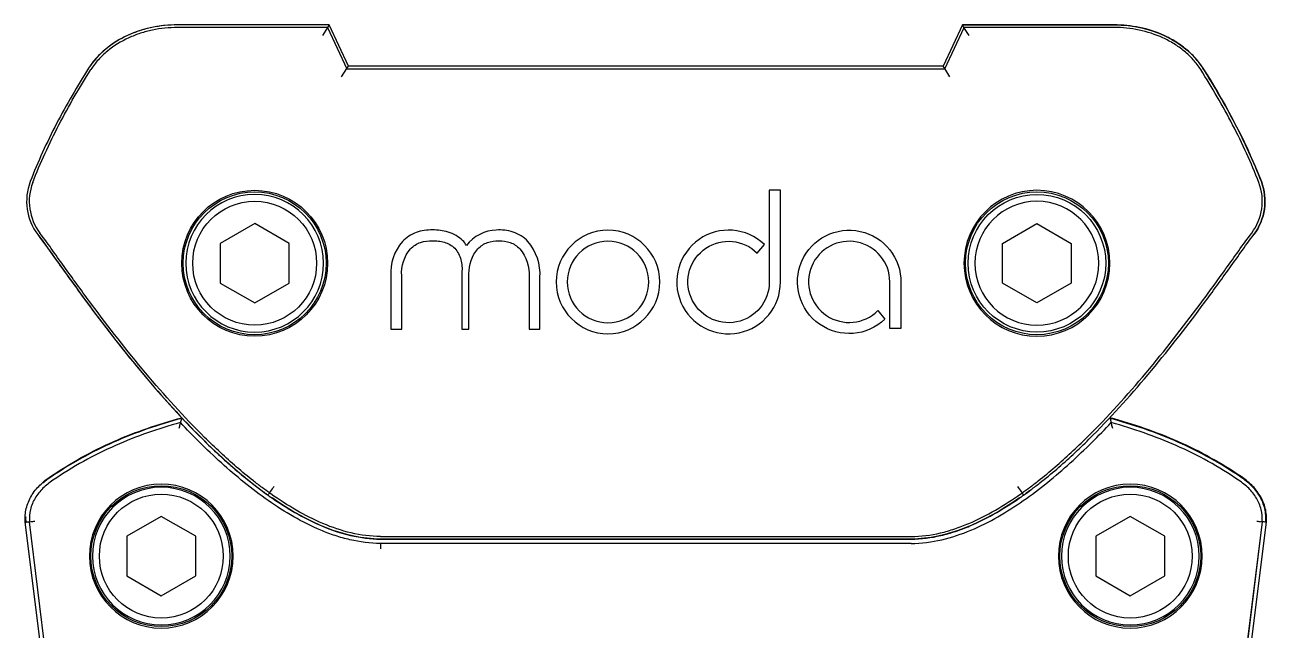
# Model space of a CAD drawing. Header units: inches. Extents: x -8.9 to 62.9, y -1.2 to 30.1.
# Drawn here: x 61.092 to 62.87, y 15.931 to 16.796 of the extents above; entities that cross this region are included whole.
import ezdxf

# ---------------------------------------------------------------- set-up
doc = ezdxf.new("R2010")
doc.units = ezdxf.units.IN
doc.header["$MEASUREMENT"] = 0
doc.layers.add('Graze 2.0', color=7, linetype='Continuous')

msp = doc.modelspace()

# ---------------------------------------------------------------- linework, layer by layer
at = {"layer": 'Graze 2.0'}
for p, q in [((61.527275, 16.796354), (61.310297, 16.796354)), ((61.524867, 16.792574), (61.310297, 16.792574)), ((61.524996, 16.792777), (61.517473, 16.780968)), ((61.524867, 16.792574), (61.552405, 16.733519)), ((61.527275, 16.796354), (61.524996, 16.792777)), ((61.554813, 16.737299), (61.527275, 16.796354)), ((62.432787, 16.796354), (62.405249, 16.737299)), ((62.407657, 16.733519), (62.435195, 16.792574)), ((62.435066, 16.792777), (62.432787, 16.796354)), ((62.649765, 16.796354), (62.432787, 16.796354)), ((62.442589, 16.780968), (62.435066, 16.792777)), ((62.649765, 16.792574), (62.435195, 16.792574)), ((61.545011, 16.721912), (61.552534, 16.733722)), ((61.552405, 16.733519), (62.407657, 16.733519)), ((61.552534, 16.733722), (61.554813, 16.737299)), ((62.405249, 16.737299), (61.554813, 16.737299)), ((62.407528, 16.733722), (62.405249, 16.737299)), ((62.415051, 16.721912), (62.407528, 16.733722)), ((62.172608, 16.560011), (62.156706, 16.560011)), ((62.156706, 16.560011), (62.156706, 16.428601)), ((62.172608, 16.428601), (62.172608, 16.560011)), ((61.420645, 16.512203), (61.371433, 16.48379)), ((61.469858, 16.48379), (61.420645, 16.512203)), ((62.490204, 16.48379), (62.539417, 16.512203)), ((62.539417, 16.512203), (62.588629, 16.48379)), ((61.371433, 16.48379), (61.371433, 16.426964)), ((61.469858, 16.426964), (61.469858, 16.48379)), ((62.490204, 16.426964), (62.490204, 16.48379)), ((62.588629, 16.48379), (62.588629, 16.426964)), ((62.13954, 16.469882), (62.149622, 16.482258)), ((61.615327, 16.436932), (61.615327, 16.360888)), ((61.630882, 16.360888), (61.630882, 16.437312)), ((61.716914, 16.441809), (61.716914, 16.360888)), ((61.727163, 16.360888), (61.727163, 16.440237)), ((61.813149, 16.435614), (61.813149, 16.360888)), ((61.828699, 16.360888), (61.828699, 16.435065)), ((61.371433, 16.426964), (61.420645, 16.398551)), ((61.420645, 16.398551), (61.469858, 16.426964)), ((62.328979, 16.361837), (62.328979, 16.42879)), ((62.344848, 16.427472), (62.344848, 16.361837)), ((62.539417, 16.398551), (62.490204, 16.426964)), ((62.588629, 16.426964), (62.539417, 16.398551)), ((62.311894, 16.387655), (62.321959, 16.375291)), ((61.615327, 16.360888), (61.630882, 16.360888)), ((61.716914, 16.360888), (61.727163, 16.360888)), ((61.813149, 16.360888), (61.828699, 16.360888)), ((62.344848, 16.361837), (62.328979, 16.361837)), ((61.287118, 16.093337), (61.237905, 16.064924)), ((61.33633, 16.064924), (61.287118, 16.093337)), ((62.672944, 16.093337), (62.623732, 16.064924)), ((62.722157, 16.064924), (62.672944, 16.093337)), ((61.245155, 14.856358), (61.092452, 16.085096)), ((61.251082, 14.857196), (61.098411, 16.085677)), ((62.861452, 16.085696), (62.708781, 14.857224)), ((62.861652, 16.085677), (62.70898, 14.857196)), ((62.714907, 14.856358), (62.86761, 16.085096)), ((61.237905, 16.064924), (61.237905, 16.008098)), ((61.33633, 16.008098), (61.33633, 16.064924)), ((61.60071, 16.064675), (62.359352, 16.064675)), ((61.60071, 16.060895), (62.359352, 16.060895)), ((62.359352, 16.060895), (61.60071, 16.060895)), ((62.623732, 16.064924), (62.623732, 16.008098)), ((62.722157, 16.008098), (62.722157, 16.064924)), ((61.60071, 16.054911), (61.60071, 16.047039)), ((62.359352, 16.05471), (61.60071, 16.05471)), ((61.237905, 16.008098), (61.287118, 15.979686)), ((61.287118, 15.979686), (61.33633, 16.008098)), ((62.623732, 16.008098), (62.672944, 15.979686)), ((62.672944, 15.979686), (62.722157, 16.008098))]:
    msp.add_line(p, q, dxfattribs=at)
for centre, radius in [((61.420645, 16.455377), 0.104331), ((61.420645, 16.455377), 0.1022), ((62.539417, 16.455377), 0.1022), ((61.420645, 16.455377), 0.088583), ((62.539417, 16.455377), 0.098425), ((61.287118, 16.036511), 0.100737), ((62.672944, 16.036511), 0.100737), ((61.287118, 16.036511), 0.088583), ((62.672944, 16.036511), 0.088583)]:
    msp.add_circle(centre, radius, dxfattribs=at)
at = {"layer": 'Graze 2.0', "extrusion": (0, 0, -1)}
for centre, radius in [((-62.539417, 16.455377), 0.104331), ((-61.420645, 16.455377), 0.098425), ((-62.539417, 16.455377), 0.088583), ((-61.925961, 16.4286), 0.074121), ((-61.925961, 16.4286), 0.05822), ((-61.287118, 16.036511), 0.102867), ((-61.287118, 16.036511), 0.098425), ((-62.672944, 16.036511), 0.102867), ((-62.672944, 16.036511), 0.098425)]:
    msp.add_circle(centre, radius, dxfattribs=at)
at = {"layer": 'Graze 2.0'}
for centre, radius, start, end in [((61.173225, 16.54397), 0.07874, 159.079656, 217.187796), ((61.173225, 16.54397), 0.07874, 159.079656, 217.187796), ((61.173225, 16.54397), 0.074961, 159.079656, 217.187796), ((62.786837, 16.54397), 0.074961, 322.812204, 20.920344), ((62.786837, 16.54397), 0.07874, 322.812204, 20.920344), ((62.098488, 16.428601), 0.07412, 46.378915, 0.000036), ((61.685306, 16.441103), 0.070103, 139.548205, 183.411243), ((61.68591, 16.457008), 0.044617, 32.311824, 43.890986), ((61.755337, 16.439079), 0.073472, 356.867796, 40.400317), ((62.270917, 16.42879), 0.058062, 0, 314.889184)]:
    msp.add_arc(centre, radius, start, end, dxfattribs=at)
at = {"layer": 'Graze 2.0', "extrusion": (0, 0, -1)}
for centre, radius, start, end in [((-62.786837, 16.54397), 0.07874, 159.079656, 217.187796), ((-62.270917, 16.42879), 0.073942, 226.346442, 181.021275), ((-62.098488, 16.428601), 0.058219, 180, 134.840768), ((-61.686145, 16.440902), 0.05538, 356.283525, 39.474674), ((-61.782305, 16.441033), 0.055147, 359.172828, 39.685672), ((-61.754473, 16.438887), 0.058767, 140.566498, 183.191887)]:
    msp.add_arc(centre, radius, start, end, dxfattribs=at)
at = {"layer": 'Graze 2.0'}
for points, knots in [([(61.310297, 16.796354), (61.297903, 16.796354), (61.285675, 16.795092), (61.267794, 16.791338), (61.261902, 16.789774), (61.250265, 16.785983), (61.244497, 16.783745), (61.227638, 16.77601), (61.217134, 16.769591), (61.202869, 16.757837), (61.19837, 16.753554), (61.190181, 16.744431), (61.186457, 16.739565), (61.183147, 16.734357)], [0, 0, 0, 0, 0.25, 0.25, 0.375, 0.375, 0.5, 0.5, 0.75, 0.75, 0.875, 0.875, 1, 1, 1, 1]), ([(61.310297, 16.792574), (61.298161, 16.792574), (61.286192, 16.791338), (61.268701, 16.787666), (61.26294, 16.786137), (61.251569, 16.782432), (61.245936, 16.780246), (61.229488, 16.7727), (61.21926, 16.766446), (61.205411, 16.755034), (61.20105, 16.750882), (61.193127, 16.742054), (61.189529, 16.737352), (61.186337, 16.73233)], [0, 0, 0, 0, 0.25, 0.25, 0.375, 0.375, 0.5, 0.5, 0.75, 0.75, 0.875, 0.875, 1, 1, 1, 1]), ([(62.776915, 16.734357), (62.773608, 16.73956), (62.769889, 16.74442), (62.761713, 16.753532), (62.757223, 16.757809), (62.747729, 16.765639), (62.742739, 16.76919), (62.732326, 16.77564), (62.726878, 16.77855), (62.710084, 16.786269), (62.698386, 16.790053), (62.674251, 16.795121), (62.662064, 16.796354), (62.649765, 16.796354)], [0, 0, 0, 0, 0.125, 0.125, 0.25, 0.25, 0.375, 0.375, 0.5, 0.5, 0.75, 0.75, 1, 1, 1, 1]), ([(62.773725, 16.73233), (62.770536, 16.737347), (62.766943, 16.742043), (62.759032, 16.750861), (62.75468, 16.755007), (62.745462, 16.762609), (62.740611, 16.766062), (62.730473, 16.772342), (62.725163, 16.775178), (62.708778, 16.782709), (62.697345, 16.786409), (62.673738, 16.791367), (62.661807, 16.792574), (62.649765, 16.792574)], [0, 0, 0, 0, 0.125, 0.125, 0.25, 0.25, 0.375, 0.375, 0.5, 0.5, 0.75, 0.75, 1, 1, 1, 1]), ([(61.183147, 16.734357), (61.166803, 16.708641), (61.151479, 16.682293), (61.123354, 16.628237), (61.110556, 16.600547), (61.099676, 16.572086)], [0, 0, 0, 0, 0.5, 0.5, 1, 1, 1, 1]), ([(61.103206, 16.570736), (61.114024, 16.599034), (61.126763, 16.6266), (61.154776, 16.680441), (61.170048, 16.7067), (61.186337, 16.73233)], [0, 0, 0, 0, 0.5, 0.5, 1, 1, 1, 1]), ([(62.856856, 16.570736), (62.846039, 16.599034), (62.833301, 16.626597), (62.805289, 16.680435), (62.790011, 16.706706), (62.773725, 16.73233)], [0, 0, 0, 0, 0.5, 0.5, 1, 1, 1, 1]), ([(62.860386, 16.572086), (62.849507, 16.600546), (62.836709, 16.628234), (62.808586, 16.682287), (62.793255, 16.708648), (62.776915, 16.734357)], [0, 0, 0, 0, 0.5, 0.5, 1, 1, 1, 1]), ([(61.718064, 16.48794), (61.712859, 16.493013), (61.705019, 16.4976), (61.689976, 16.502139), (61.682451, 16.502987), (61.66719, 16.503083), (61.659312, 16.502083), (61.644363, 16.49681), (61.637179, 16.491881), (61.631961, 16.486587)], [0, 0, 0, 0, 0.25, 0.25, 0.5, 0.5, 0.75, 0.75, 1, 1, 1, 1]), ([(61.811288, 16.486698), (61.806029, 16.492179), (61.798187, 16.497314), (61.782446, 16.5025), (61.774285, 16.50331), (61.750177, 16.502151), (61.733117, 16.494442), (61.723618, 16.480857)], [0, 0, 0, 0, 0.25, 0.25, 0.5, 0.5, 1, 1, 1, 1]), ([(61.110496, 16.496377), (61.116819, 16.488043), (61.122883, 16.479517), (61.135057, 16.462499), (61.141127, 16.453978), (61.159412, 16.42847), (61.1717, 16.411536), (61.209145, 16.361178), (61.234887, 16.328142), (61.288625, 16.264096), (61.316585, 16.233059), (61.361216, 16.188941), (61.376558, 16.174643), (61.400297, 16.154219), (61.408338, 16.147575), (61.420627, 16.137903), (61.424761, 16.134727), (61.432499, 16.128943), (61.436101, 16.126334), (61.439712, 16.123735)], [0, 0, 0, 0, 0.06278875, 0.06278875, 0.12557751, 0.12557751, 0.25115501, 0.25115501, 0.50231002, 0.50231002, 0.75346503, 0.75346503, 0.87904254, 0.87904254, 0.94183129, 0.94183129, 0.97322567, 0.97322567, 1, 1, 1, 1]), ([(61.441876, 16.126834), (61.438283, 16.129421), (61.434726, 16.131997), (61.427051, 16.137735), (61.422941, 16.140891), (61.410723, 16.150508), (61.402724, 16.157117), (61.3791, 16.177442), (61.36382, 16.191682), (61.319348, 16.235642), (61.291462, 16.266596), (61.237841, 16.330501), (61.212144, 16.363479), (61.17475, 16.413769), (61.162476, 16.430683), (61.144202, 16.456175), (61.138135, 16.464693), (61.125954, 16.481721), (61.119886, 16.490254), (61.113507, 16.498662)], [0, 0, 0, 0, 0.02667398, 0.02667398, 0.0580716, 0.0580716, 0.12086682, 0.12086682, 0.24645728, 0.24645728, 0.49763818, 0.49763818, 0.74881909, 0.74881909, 0.87440955, 0.87440955, 0.93720477, 0.93720477, 1, 1, 1, 1]), ([(61.643397, 16.476109), (61.645469, 16.478142), (61.647695, 16.479957), (61.652541, 16.483032), (61.655201, 16.484284), (61.663386, 16.486997), (61.669227, 16.487628), (61.677804, 16.487549), (61.680656, 16.48736), (61.686348, 16.48671), (61.689219, 16.486217), (61.697507, 16.483854), (61.702542, 16.480838), (61.706876, 16.476976)], [0, 0, 0, 0, 0.125, 0.125, 0.25, 0.25, 0.5, 0.5, 0.625, 0.625, 0.75, 0.75, 1, 1, 1, 1]), ([(61.739866, 16.476249), (61.741844, 16.478184), (61.743959, 16.479928), (61.748546, 16.482916), (61.751058, 16.484162), (61.75882, 16.486882), (61.764382, 16.487558), (61.775295, 16.487594), (61.780835, 16.486827), (61.791195, 16.48321), (61.795955, 16.480169), (61.799862, 16.476214)], [0, 0, 0, 0, 0.125, 0.125, 0.25, 0.25, 0.5, 0.5, 0.75, 0.75, 1, 1, 1, 1]), ([(62.518186, 16.126834), (62.521785, 16.129425), (62.525348, 16.132006), (62.533037, 16.137754), (62.537154, 16.140917), (62.549399, 16.150556), (62.557419, 16.157183), (62.581111, 16.177575), (62.596385, 16.191818), (62.640788, 16.235725), (62.668655, 16.266659), (62.722258, 16.330548), (62.747957, 16.363531), (62.785339, 16.413806), (62.797607, 16.430712), (62.815873, 16.456194), (62.821939, 16.464709), (62.834115, 16.48173), (62.840181, 16.49026), (62.846555, 16.498662)], [0, 0, 0, 0, 0.02668085, 0.02668085, 0.05807824, 0.05807824, 0.12087302, 0.12087302, 0.24646259, 0.24646259, 0.49764173, 0.49764173, 0.74882086, 0.74882086, 0.87441043, 0.87441043, 0.93720522, 0.93720522, 1, 1, 1, 1]), ([(62.520363, 16.123744), (62.523975, 16.126344), (62.527579, 16.128955), (62.535326, 16.134747), (62.539469, 16.137929), (62.551784, 16.147624), (62.559846, 16.154286), (62.583654, 16.174777), (62.598989, 16.189078), (62.643552, 16.233143), (62.671492, 16.264159), (62.725213, 16.328189), (62.750957, 16.36123), (62.788389, 16.411573), (62.800671, 16.4285), (62.818949, 16.453997), (62.825017, 16.462515), (62.837185, 16.479526), (62.843247, 16.488048), (62.849566, 16.496377)], [0, 0, 0, 0, 0.02674934, 0.02674934, 0.05814452, 0.05814452, 0.12093488, 0.12093488, 0.24651562, 0.24651562, 0.49767708, 0.49767708, 0.74883854, 0.74883854, 0.87441927, 0.87441927, 0.93720963, 0.93720963, 1, 1, 1, 1]), ([(61.706876, 16.476976), (61.710868, 16.472091), (61.713832, 16.466423), (61.717185, 16.454431), (61.717652, 16.448067), (61.716914, 16.441809)], [0, 0, 0, 0, 0.5, 0.5, 1, 1, 1, 1]), ([(61.12868, 16.150262), (61.143026, 16.159829), (61.157645, 16.168951), (61.187779, 16.185737), (61.20321, 16.193402), (61.250527, 16.214324), (61.28311, 16.225361), (61.316361, 16.234424)], [0, 0, 0, 0, 0.25, 0.25, 0.5, 0.5, 1, 1, 1, 1]), ([(61.316361, 16.234424), (61.316127, 16.23359), (61.315893, 16.232756), (61.315452, 16.231181), (61.315245, 16.23044), (61.314853, 16.229033), (61.314668, 16.228367), (61.314483, 16.227701)], [0, 0, 0, 0, 0.37246657, 0.37246657, 0.7030082, 0.7030082, 1, 1, 1, 1]), ([(62.831382, 16.150262), (62.817047, 16.159821), (62.80244, 16.168937), (62.772331, 16.185712), (62.756914, 16.193372), (62.709634, 16.214286), (62.67694, 16.225364), (62.643701, 16.234424)], [0, 0, 0, 0, 0.25, 0.25, 0.5, 0.5, 1, 1, 1, 1]), ([(62.643701, 16.234424), (62.643944, 16.233558), (62.644187, 16.232691), (62.644633, 16.2311), (62.644835, 16.230375), (62.645218, 16.229001), (62.645399, 16.228351), (62.645579, 16.227701)], [0, 0, 0, 0, 0.38689188, 0.38689188, 0.71022085, 0.71022085, 1, 1, 1, 1]), ([(61.316115, 16.233541), (61.282951, 16.224501), (61.250357, 16.213415), (61.203211, 16.192528), (61.187861, 16.18489), (61.157952, 16.168213), (61.143408, 16.159137), (61.129117, 16.149607)], [0, 0, 0, 0, 0.5, 0.5, 0.75, 0.75, 1, 1, 1, 1]), ([(61.31442, 16.227475), (61.28265, 16.218666), (61.251566, 16.208021), (61.20588, 16.18782), (61.190619, 16.180239), (61.160825, 16.163642), (61.146361, 16.154618), (61.132112, 16.145116)], [0, 0, 0, 0, 0.49081973, 0.49081973, 0.74540986, 0.74540986, 1, 1, 1, 1]), ([(61.314483, 16.227701), (61.314464, 16.227636), (61.314139, 16.226465), (61.313212, 16.22311), (61.31262, 16.220956), (61.312043, 16.218843)], [0, 0, 0, 0, 0.5, 0.5, 1, 1, 1, 1]), ([(61.60071, 16.05471), (61.585745, 16.05471), (61.571188, 16.056615), (61.54987, 16.06153), (61.542843, 16.063514), (61.528937, 16.068086), (61.522043, 16.070683), (61.501876, 16.079108), (61.48898, 16.085602), (61.463995, 16.099871), (61.451905, 16.107641), (61.428321, 16.124127), (61.416803, 16.132858), (61.394453, 16.150933), (61.383592, 16.160289), (61.362356, 16.179498), (61.35198, 16.18935), (61.332514, 16.208604), (61.323403, 16.217999), (61.31442, 16.227475)], [0, 0, 0, 0, 0.12637047, 0.12637047, 0.18955571, 0.18955571, 0.25274095, 0.25274095, 0.37911142, 0.37911142, 0.5054819, 0.5054819, 0.63185237, 0.63185237, 0.75822285, 0.75822285, 0.88459332, 0.88459332, 1, 1, 1, 1]), ([(62.359352, 16.05471), (62.374347, 16.05471), (62.388957, 16.056625), (62.417562, 16.063238), (62.431649, 16.068002), (62.471814, 16.08484), (62.49647, 16.099471), (62.531727, 16.124117), (62.543215, 16.13282), (62.565591, 16.150907), (62.57646, 16.160273), (62.597701, 16.179495), (62.608081, 16.189349), (62.62755, 16.208605), (62.636661, 16.218), (62.645642, 16.227475)], [0, 0, 0, 0, 0.12637067, 0.12637067, 0.25274135, 0.25274135, 0.5054827, 0.5054827, 0.63185337, 0.63185337, 0.75822405, 0.75822405, 0.88459472, 0.88459472, 1, 1, 1, 1]), ([(62.830945, 16.149607), (62.816651, 16.159139), (62.802083, 16.168232), (62.772062, 16.184964), (62.756688, 16.192606), (62.709547, 16.213473), (62.677089, 16.224508), (62.643947, 16.233541)], [0, 0, 0, 0, 0.25, 0.25, 0.5, 0.5, 1, 1, 1, 1]), ([(62.648019, 16.218843), (62.647442, 16.220956), (62.64685, 16.22311), (62.645923, 16.226465), (62.645598, 16.227635), (62.645579, 16.227701)], [0, 0, 0, 0, 0.5, 0.5, 1, 1, 1, 1]), ([(62.82795, 16.145116), (62.813713, 16.15461), (62.79926, 16.163628), (62.76949, 16.180214), (62.754244, 16.187789), (62.708592, 16.207983), (62.677411, 16.218665), (62.645642, 16.227475)], [0, 0, 0, 0, 0.25459094, 0.25459094, 0.50918189, 0.50918189, 1, 1, 1, 1]), ([(61.092452, 16.085096), (61.091978, 16.091673), (61.09249, 16.098156), (61.094762, 16.107735), (61.095768, 16.110879), (61.098226, 16.116908), (61.099684, 16.119816), (61.103021, 16.12544), (61.104909, 16.12816), (61.108961, 16.133267), (61.111139, 16.135676), (61.118056, 16.142532), (61.123209, 16.146614), (61.12868, 16.150262)], [0, 0, 0, 0, 0.25, 0.25, 0.375, 0.375, 0.5, 0.5, 0.625, 0.625, 0.75, 0.75, 1, 1, 1, 1]), ([(62.866826, 16.085173), (62.867294, 16.091679), (62.866783, 16.098092), (62.863777, 16.110726), (62.861301, 16.116731), (62.854687, 16.12785), (62.850584, 16.132927), (62.841456, 16.141963), (62.836348, 16.146004), (62.830945, 16.149607)], [0, 0, 0, 0, 0.25, 0.25, 0.5, 0.5, 0.75, 0.75, 1, 1, 1, 1]), ([(62.86761, 16.085096), (62.868084, 16.091673), (62.867572, 16.098156), (62.8653, 16.107736), (62.864294, 16.110879), (62.861836, 16.116908), (62.860378, 16.119817), (62.857041, 16.12544), (62.855153, 16.12816), (62.851101, 16.133267), (62.848923, 16.135676), (62.842007, 16.142532), (62.836852, 16.146615), (62.831382, 16.150262)], [0, 0, 0, 0, 0.25, 0.25, 0.375, 0.375, 0.5, 0.5, 0.625, 0.625, 0.75, 0.75, 1, 1, 1, 1]), ([(61.132112, 16.145116), (61.126912, 16.141649), (61.122089, 16.137821), (61.115653, 16.131442), (61.113642, 16.129215), (61.10992, 16.124523), (61.108192, 16.122034), (61.105152, 16.11691), (61.103831, 16.11427), (61.101619, 16.108846), (61.100708, 16.106001), (61.098666, 16.097392), (61.0982, 16.091609), (61.09861, 16.085696)], [0, 0, 0, 0, 0.25054885, 0.25054885, 0.37582351, 0.37582351, 0.50109816, 0.50109816, 0.62637281, 0.62637281, 0.75164747, 0.75164747, 1, 1, 1, 1]), ([(61.441758, 16.126669), (61.441789, 16.126713), (61.442546, 16.127774), (61.445071, 16.131317), (61.446844, 16.133803), (61.448613, 16.136285)], [0, 0, 0, 0, 0.5, 0.5, 1, 1, 1, 1]), ([(62.511449, 16.136285), (62.513218, 16.133803), (62.514991, 16.131316), (62.517516, 16.127774), (62.518272, 16.126713), (62.518304, 16.126669)], [0, 0, 0, 0, 0.5, 0.5, 1, 1, 1, 1]), ([(62.861452, 16.085696), (62.861862, 16.091612), (62.861397, 16.097389), (62.859354, 16.106004), (62.858444, 16.108843), (62.85623, 16.114274), (62.85491, 16.11691), (62.85187, 16.122034), (62.850141, 16.124524), (62.846421, 16.129213), (62.844408, 16.131442), (62.837973, 16.137821), (62.833147, 16.14165), (62.82795, 16.145116)], [0, 0, 0, 0, 0.24835318, 0.24835318, 0.37362767, 0.37362767, 0.49890217, 0.49890217, 0.62417666, 0.62417666, 0.74945115, 0.74945115, 1, 1, 1, 1]), ([(61.439682, 16.123756), (61.43997, 16.12416), (61.440258, 16.124564), (61.440767, 16.125279), (61.440989, 16.12559), (61.441393, 16.126157), (61.441576, 16.126413), (61.441758, 16.126669)], [0, 0, 0, 0, 0.41591971, 0.41591971, 0.73627407, 0.73627407, 1, 1, 1, 1]), ([(61.439712, 16.123735), (61.440339, 16.123292), (61.440967, 16.12285), (61.453406, 16.11407), (61.465525, 16.10621), (61.490583, 16.091763), (61.503452, 16.085213), (61.53009, 16.073974), (61.543773, 16.069324), (61.571873, 16.062772), (61.58634, 16.060895), (61.60071, 16.060895)], [0, 0, 0, 0, 0.01310113, 0.01310113, 0.25982585, 0.25982585, 0.50655056, 0.50655056, 0.75327528, 0.75327528, 1, 1, 1, 1]), ([(61.60071, 16.064675), (61.586665, 16.064675), (61.572488, 16.066509), (61.544875, 16.072948), (61.531391, 16.077527), (61.505089, 16.088625), (61.492355, 16.095104), (61.467528, 16.109418), (61.455504, 16.117216), (61.443141, 16.125941), (61.442508, 16.126388), (61.441876, 16.126834)], [0, 0, 0, 0, 0.24667467, 0.24667467, 0.49334934, 0.49334934, 0.740024, 0.740024, 0.98669867, 0.98669867, 1, 1, 1, 1]), ([(62.359352, 16.064675), (62.373546, 16.064675), (62.38753, 16.0665), (62.408278, 16.071337), (62.415147, 16.073302), (62.428651, 16.077794), (62.435308, 16.080326), (62.45504, 16.088657), (62.46781, 16.095161), (62.492545, 16.109427), (62.504555, 16.117213), (62.516921, 16.125941), (62.517554, 16.126388), (62.518186, 16.126834)], [0, 0, 0, 0, 0.24667618, 0.24667618, 0.37001427, 0.37001427, 0.49335236, 0.49335236, 0.74002854, 0.74002854, 0.98670472, 0.98670472, 1, 1, 1, 1]), ([(62.359352, 16.060895), (62.373874, 16.060895), (62.388144, 16.062762), (62.409258, 16.067684), (62.416239, 16.069682), (62.429945, 16.074242), (62.436695, 16.076809), (62.456678, 16.085246), (62.469583, 16.091821), (62.494548, 16.106219), (62.506652, 16.114067), (62.5191, 16.122853), (62.519731, 16.123298), (62.520363, 16.123744)], [0, 0, 0, 0, 0.24670337, 0.24670337, 0.37005505, 0.37005505, 0.49340674, 0.49340674, 0.7401101, 0.7401101, 0.98681347, 0.98681347, 1, 1, 1, 1]), ([(62.52038, 16.123756), (62.520101, 16.124146), (62.519823, 16.124537), (62.519318, 16.125245), (62.519092, 16.125563), (62.518678, 16.126143), (62.518491, 16.126406), (62.518304, 16.126669)], [0, 0, 0, 0, 0.40207111, 0.40207111, 0.72934977, 0.72934977, 1, 1, 1, 1]), ([(61.092452, 16.085096), (61.093468, 16.085196), (61.094484, 16.085295), (61.09647, 16.085489), (61.09744, 16.085583), (61.098411, 16.085677)], [0, 0, 0, 0, 0.51149409, 0.51149409, 1, 1, 1, 1]), ([(61.098411, 16.085677), (61.098464, 16.085682), (61.099335, 16.085766), (61.102219, 16.086044), (61.10424, 16.086238), (61.106249, 16.086428)], [0, 0, 0, 0, 0.5, 0.5, 1, 1, 1, 1]), ([(62.853813, 16.086428), (62.855822, 16.086238), (62.857843, 16.086044), (62.860727, 16.085766), (62.861598, 16.085682), (62.861652, 16.085677)], [0, 0, 0, 0, 0.5, 0.5, 1, 1, 1, 1]), ([(62.86761, 16.085096), (62.866595, 16.085196), (62.86558, 16.085295), (62.863594, 16.085488), (62.862623, 16.085583), (62.861652, 16.085677)], [0, 0, 0, 0, 0.51103263, 0.51103263, 1, 1, 1, 1])]:
    msp.add_open_spline(points, degree=3, knots=knots, dxfattribs=at)
for points in [[(61.310297, 16.796354), (61.256467, 16.796354), (61.207316, 16.772384), (61.183147, 16.734357)], [(61.527275, 16.796354), (61.405872, 16.796354), (61.310297, 16.796354), (61.310297, 16.796354)], [(62.432787, 16.796354), (62.55419, 16.796354), (62.649766, 16.796354), (62.649765, 16.796354)], [(62.649765, 16.796354), (62.703595, 16.796354), (62.752746, 16.772384), (62.776915, 16.734357)], [(62.776915, 16.734357), (62.803241, 16.692935), (62.836447, 16.63471), (62.860386, 16.572086)], [(61.110496, 16.496377), (61.150812, 16.443239), (61.287835, 16.232929), (61.437651, 16.125216)], [(61.129117, 16.149607), (61.125126, 16.146946), (61.121328, 16.144073), (61.117775, 16.140934)], [(61.437395, 16.125395), (61.435915, 16.12646), (61.434439, 16.127532), (61.432968, 16.128612)], [(62.528647, 16.129763), (62.526571, 16.128228), (62.524492, 16.126712), (62.522411, 16.125216)], [(62.528639, 16.129749), (62.526583, 16.12823), (62.52452, 16.126726), (62.522448, 16.125237)], [(61.470909, 16.103185), (61.462151, 16.108469), (61.453573, 16.114067), (61.44514, 16.11992)], [(61.60071, 16.060895), (61.549906, 16.060895), (61.49705, 16.083976), (61.445525, 16.119658)], [(62.514537, 16.119658), (62.463013, 16.083976), (62.410156, 16.060895), (62.359352, 16.060895)], [(61.093145, 16.09292), (61.093019, 16.090357), (61.093049, 16.087774), (61.093236, 16.085173)]]:
    msp.add_open_spline(points, degree=3, dxfattribs=at)

doc.saveas('drawing.dxf')
